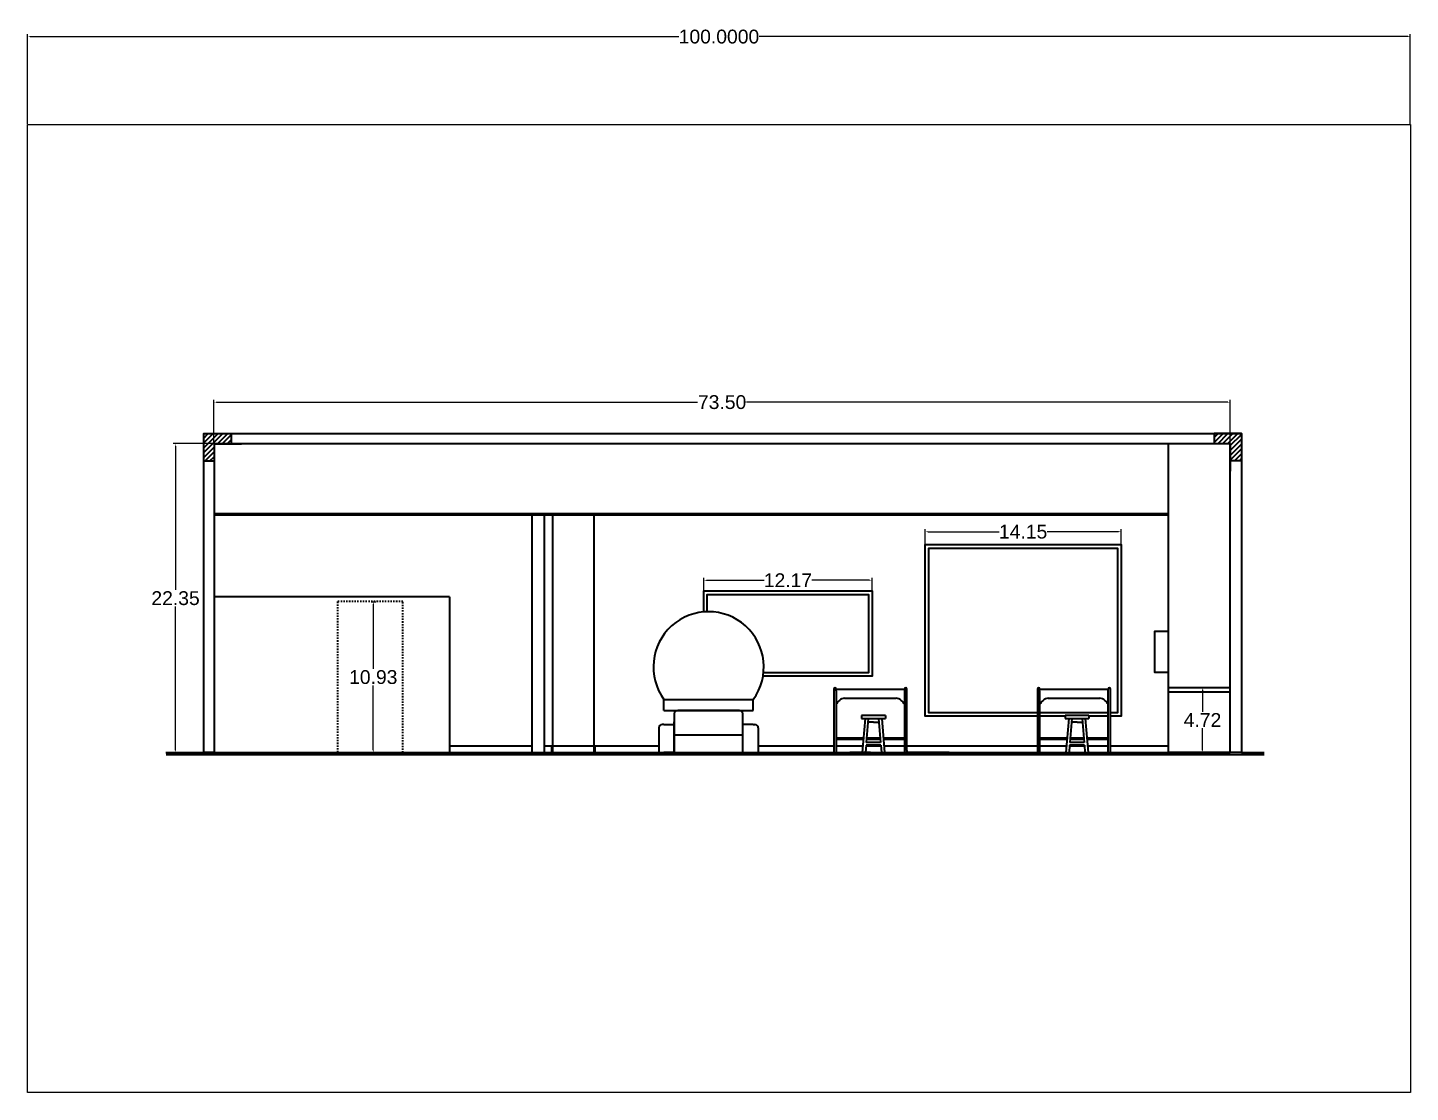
# Model space of a CAD drawing. Header units: inches. Extents: x -3799 to 177, y -208 to 0.
# Drawn here: x -3577.2 to -3477.2, y -208.3 to -131.3 of the extents above; entities that cross this region are included whole.
import ezdxf

# ---------------------------------------------------------------- set-up
doc = ezdxf.new("R2010")
doc.units = ezdxf.units.IN
doc.header["$MEASUREMENT"] = 0
doc.linetypes.add('ACAD_ISO03W100', pattern=[30, 12, -18])
doc.layers.add('4', color=4, linetype='Continuous')
doc.styles.get("Standard").update_dxf_attribs({"font": 'arial.ttf'})
doc.dimstyles.get("Standard").update_dxf_attribs({"dimtxt": 1, "dimasz": 0.18, "dimexe": 0.18, "dimexo": 0.0625, "dimgap": 0.09, "dimtad": 0, "dimtih": 1, "dimtoh": 1, "dimdec": 4, "dimzin": 0, "dimdsep": 46, "dimtxsty": 'Standard', "dimcen": 0.09, "dimadec": 0, "dimazin": 0, "dimtfac": 1, "dimtdec": 4, "dimtofl": 0, "dimtmove": 0, "dimatfit": 3, "dimfxl": 1, "dimtolj": 1, "dimtzin": 0, "dimarcsym": 0})

# ---------------------------------------------------------------- blocks, each defined once
blk = doc.blocks.new('*D7')
at = {"color": 0, "lineweight": -2, "transparency": 16777216}
for p, q in [((-3552.37, -172.79), (-3552.03, -172.79)), ((-3552.21, -172.97), (-3552.21, -177.65)), ((-3552.21, -183.53), (-3552.21, -178.85)), ((-3552.37, -183.71), (-3552.03, -183.71))]:
    blk.add_line(p, q, dxfattribs=at)
at = {"color": 0, "transparency": 16777216}
for points in [[(-3552.24, -172.97), (-3552.18, -172.97), (-3552.21, -172.79)], [(-3552.24, -183.53), (-3552.18, -183.53), (-3552.21, -183.71)]]:
    blk.add_solid(points, dxfattribs=at)
at = {"layer": 'Defpoints', "color": 0, "transparency": 16777216}
for p in [(-3552.43, -172.79), (-3552.43, -183.71), (-3552.21, -183.71)]:
    blk.add_point(p, dxfattribs=at)
at = {"color": 0, "lineweight": 35, "transparency": 16777216, "insert": (-3552.21, -178.25), "char_height": 1, "attachment_point": 5}
blk.add_mtext('\\A1;10.93', dxfattribs=at)
blk = doc.blocks.new('*D9')
at = {"color": 0, "lineweight": -2, "transparency": 16777216}
for p, q in [((-3528.3, -171.95), (-3528.3, -171.06)), ((-3528.12, -171.24), (-3523.95, -171.24)), ((-3516.32, -171.24), (-3520.49, -171.24)), ((-3516.14, -171.95), (-3516.14, -171.06))]:
    blk.add_line(p, q, dxfattribs=at)
at = {"color": 0, "transparency": 16777216}
for points in [[(-3528.12, -171.21), (-3528.12, -171.27), (-3528.3, -171.24)], [(-3516.32, -171.21), (-3516.32, -171.27), (-3516.14, -171.24)]]:
    blk.add_solid(points, dxfattribs=at)
at = {"layer": 'Defpoints', "color": 0, "transparency": 16777216}
for p in [(-3516.14, -171.24), (-3528.3, -172.02), (-3516.14, -172.02)]:
    blk.add_point(p, dxfattribs=at)
at = {"color": 0, "lineweight": 35, "transparency": 16777216, "insert": (-3522.22, -171.24), "char_height": 1, "attachment_point": 5}
blk.add_mtext('\\A1;12.17', dxfattribs=at)
blk = doc.blocks.new('*D10')
at = {"color": 0, "lineweight": -2, "transparency": 16777216}
for p, q in [((-3512.29, -168.6), (-3512.29, -167.55)), ((-3512.11, -167.73), (-3506.94, -167.73)), ((-3498.31, -167.73), (-3503.48, -167.73)), ((-3498.13, -168.6), (-3498.13, -167.55))]:
    blk.add_line(p, q, dxfattribs=at)
at = {"color": 0, "transparency": 16777216}
for points in [[(-3512.11, -167.7), (-3512.11, -167.76), (-3512.29, -167.73)], [(-3498.31, -167.7), (-3498.31, -167.76), (-3498.13, -167.73)]]:
    blk.add_solid(points, dxfattribs=at)
at = {"layer": 'Defpoints', "color": 0, "transparency": 16777216}
for p in [(-3498.13, -167.73), (-3512.29, -168.66), (-3498.13, -168.66)]:
    blk.add_point(p, dxfattribs=at)
at = {"color": 0, "lineweight": 35, "transparency": 16777216, "insert": (-3505.21, -167.73), "char_height": 1, "attachment_point": 5}
blk.add_mtext('\\A1;14.15', dxfattribs=at)
blk = doc.blocks.new('*D11')
at = {"color": 0, "lineweight": -2, "transparency": 16777216}
for p, q in [((-3492.4, -178.99), (-3492.06, -178.99)), ((-3492.24, -179.17), (-3492.24, -180.76)), ((-3492.24, -183.53), (-3492.24, -181.94)), ((-3492.4, -183.71), (-3492.06, -183.71))]:
    blk.add_line(p, q, dxfattribs=at)
at = {"color": 0, "transparency": 16777216}
for points in [[(-3492.27, -179.17), (-3492.21, -179.17), (-3492.24, -178.99)], [(-3492.27, -183.53), (-3492.21, -183.53), (-3492.24, -183.71)]]:
    blk.add_solid(points, dxfattribs=at)
at = {"layer": 'Defpoints', "color": 0, "transparency": 16777216}
for p in [(-3492.46, -178.99), (-3492.46, -183.71), (-3492.24, -183.71)]:
    blk.add_point(p, dxfattribs=at)
at = {"color": 0, "lineweight": 35, "transparency": 16777216, "insert": (-3492.24, -181.35), "char_height": 1, "attachment_point": 5}
blk.add_mtext('\\A1;4.72', dxfattribs=at)
blk = doc.blocks.new('*D12')
at = {"color": 0, "lineweight": -2, "transparency": 16777216}
for p, q in [((-3563.73, -161.3), (-3563.73, -158.18)), ((-3563.55, -158.36), (-3528.75, -158.36)), ((-3490.41, -158.36), (-3525.21, -158.36)), ((-3490.23, -161.3), (-3490.23, -158.18))]:
    blk.add_line(p, q, dxfattribs=at)
at = {"color": 0, "transparency": 16777216}
for points in [[(-3563.55, -158.33), (-3563.55, -158.39), (-3563.73, -158.36)], [(-3490.41, -158.33), (-3490.41, -158.39), (-3490.23, -158.36)]]:
    blk.add_solid(points, dxfattribs=at)
at = {"layer": 'Defpoints', "color": 0, "transparency": 16777216}
for p in [(-3490.23, -158.36), (-3563.73, -161.36), (-3490.23, -161.36)]:
    blk.add_point(p, dxfattribs=at)
at = {"color": 0, "lineweight": 35, "transparency": 16777216, "insert": (-3526.98, -158.36), "char_height": 1, "attachment_point": 5}
blk.add_mtext('\\A1;73.50', dxfattribs=at)
blk = doc.blocks.new('*D13')
at = {"color": 0, "lineweight": -2, "transparency": 16777216}
for p, q in [((-3563.79, -161.36), (-3566.69, -161.36)), ((-3566.51, -161.54), (-3566.51, -171.94)), ((-3566.51, -183.53), (-3566.51, -173.14)), ((-3563.79, -183.71), (-3566.69, -183.71))]:
    blk.add_line(p, q, dxfattribs=at)
at = {"color": 0, "transparency": 16777216}
for points in [[(-3566.54, -161.54), (-3566.48, -161.54), (-3566.51, -161.36)], [(-3566.54, -183.53), (-3566.48, -183.53), (-3566.51, -183.71)]]:
    blk.add_solid(points, dxfattribs=at)
at = {"layer": 'Defpoints', "color": 0, "transparency": 16777216}
for p in [(-3563.73, -161.36), (-3566.51, -183.71), (-3563.73, -183.71)]:
    blk.add_point(p, dxfattribs=at)
at = {"color": 0, "lineweight": 35, "transparency": 16777216, "insert": (-3566.51, -172.54), "char_height": 1, "attachment_point": 5}
blk.add_mtext('\\A1;22.35', dxfattribs=at)
blk = doc.blocks.new('*D29')
at = {"color": 0, "lineweight": -2, "transparency": 16777216}
for p, q in [((-3577.21, -138.22), (-3577.21, -131.74)), ((-3577.03, -131.92), (-3530.1, -131.92)), ((-3477.39, -131.92), (-3524.31, -131.92)), ((-3477.21, -138.22), (-3477.21, -131.74))]:
    blk.add_line(p, q, dxfattribs=at)
at = {"color": 0, "transparency": 16777216}
for points in [[(-3577.03, -131.89), (-3577.03, -131.95), (-3577.21, -131.92)], [(-3477.39, -131.89), (-3477.39, -131.95), (-3477.21, -131.92)]]:
    blk.add_solid(points, dxfattribs=at)
at = {"layer": 'Defpoints', "color": 0, "transparency": 16777216}
for p in [(-3577.21, -131.92), (-3577.21, -138.28), (-3477.21, -138.28)]:
    blk.add_point(p, dxfattribs=at)
at = {"color": 0, "transparency": 16777216, "insert": (-3527.21, -131.92), "char_height": 1, "attachment_point": 5}
blk.add_mtext('\\A1;100.0000', dxfattribs=at)

msp = doc.modelspace()

# ---------------------------------------------------------------- linework, layer by layer
for p, q in [((-3577.20636, -138.28279), (-3477.20636, -138.28279)), ((-3577.20636, -208.28279), (-3577.20636, -138.28279)), ((-3477.20636, -138.28279), (-3477.20636, -208.28279)), ((-3477.20636, -208.28279), (-3577.20636, -208.28279))]:
    msp.add_line(p, q)
at = {"linetype": 'Continuous', "lineweight": 35}
for p, q in [((-3564.47256, -160.95188), (-3564.13953, -160.61885)), ((-3564.47256, -161.30304), (-3563.78837, -160.61885)), ((-3564.47256, -161.65421), (-3563.4372, -160.61885)), ((-3564.47256, -162.00537), (-3563.08604, -160.61885)), ((-3563.47981, -161.36378), (-3562.73487, -160.61885)), ((-3563.12864, -161.36378), (-3562.48608, -160.72121)), ((-3491.39469, -160.91623), (-3491.09731, -160.61885)), ((-3491.39469, -161.26739), (-3490.74615, -160.61885)), ((-3491.13992, -161.36378), (-3490.39498, -160.61885)), ((-3490.78875, -161.36378), (-3490.04382, -160.61885)), ((-3490.43759, -161.36378), (-3489.69265, -160.61885)), ((-3490.22763, -161.50499), (-3489.40821, -160.68556)), ((-3564.47256, -162.35654), (-3563.72763, -161.6116)), ((-3564.37001, -162.60514), (-3563.72763, -161.96277)), ((-3562.77748, -161.36378), (-3562.48608, -161.07238)), ((-3490.22763, -161.85615), (-3489.40821, -161.03673)), ((-3490.22763, -162.20732), (-3489.40821, -161.38789)), ((-3490.22763, -162.55848), (-3489.40821, -161.73906)), ((-3564.01884, -162.60514), (-3563.72763, -162.31393)), ((-3489.92332, -162.60533), (-3489.40821, -162.09022)), ((-3489.57215, -162.60533), (-3489.40821, -162.44138)), ((-3554.78844, -183.71175), (-3550.06738, -183.71175))]:
    msp.add_line(p, q, dxfattribs=at)
at = {"lineweight": 35}
for p, q in [((-3564.47256, -160.61885), (-3562.48608, -160.61885)), ((-3562.48608, -160.61885), (-3562.48608, -161.36378)), ((-3564.47256, -162.60514), (-3563.72763, -162.60514)), ((-3540.74241, -166.511), (-3540.74241, -183.71175)), ((-3539.84849, -166.511), (-3539.84849, -183.71175)), ((-3539.24419, -166.511), (-3539.24419, -183.71175)), ((-3536.26446, -166.511), (-3536.26446, -183.71175)), ((-3546.69351, -172.44993), (-3563.72763, -172.44993)), ((-3546.69351, -172.44993), (-3546.69351, -183.71175)), ((-3492.46243, -178.99385), (-3490.22763, -178.99385)), ((-3531.1873, -179.85898), (-3524.73122, -179.85898)), ((-3518.13024, -179.76182), (-3514.3884, -179.76182)), ((-3503.40299, -179.76182), (-3499.66115, -179.76182)), ((-3499.04896, -183.71175), (-3499.04896, -179.24216)), ((-3531.1873, -180.66321), (-3524.73122, -180.66321)), ((-3531.55451, -181.91875), (-3531.55451, -183.71175)), ((-3531.1873, -181.67044), (-3531.3062, -181.67044)), ((-3531.1873, -181.67044), (-3530.44237, -181.67044)), ((-3524.73122, -181.67044), (-3525.47615, -181.67044)), ((-3524.73122, -181.67044), (-3524.61232, -181.67044)), ((-3524.36401, -181.91828), (-3524.36401, -183.71176)), ((-3515.1754, -181.03231), (-3516.90556, -181.03231)), ((-3516.90556, -181.03231), (-3516.90556, -181.24652)), ((-3516.90556, -181.24652), (-3515.1754, -181.24652)), ((-3516.63934, -181.24652), (-3516.84793, -183.71175)), ((-3516.41784, -181.24652), (-3516.5568, -182.97262)), ((-3516.04048, -181.49483), (-3516.43783, -181.49483)), ((-3516.04048, -181.49483), (-3515.64313, -181.49483)), ((-3515.66312, -181.24652), (-3515.52416, -182.97262)), ((-3515.44162, -181.24652), (-3515.23302, -183.71175)), ((-3515.1754, -181.03231), (-3515.1754, -181.24652)), ((-3500.44814, -181.03231), (-3502.17831, -181.03231)), ((-3502.17831, -181.03231), (-3502.17831, -181.24652)), ((-3502.17831, -181.24652), (-3500.44814, -181.24652)), ((-3501.91208, -181.24652), (-3502.12068, -183.71175)), ((-3501.69058, -181.24652), (-3501.82955, -182.97262)), ((-3501.31323, -181.49483), (-3501.71057, -181.49483)), ((-3501.31323, -181.49483), (-3500.91588, -181.49483)), ((-3500.93587, -181.24652), (-3500.7969, -182.97262)), ((-3500.71437, -181.24652), (-3500.50577, -183.71175)), ((-3500.44814, -181.03231), (-3500.44814, -181.24652)), ((-3530.44237, -182.4322), (-3525.47615, -182.4322)), ((-3518.74243, -182.6301), (-3516.75641, -182.6301)), ((-3518.74243, -182.73625), (-3516.76539, -182.73625)), ((-3515.52416, -182.97262), (-3516.5568, -182.97262)), ((-3516.53777, -182.73625), (-3515.54319, -182.73625)), ((-3516.52923, -182.6301), (-3515.55173, -182.6301)), ((-3515.32455, -182.6301), (-3513.77621, -182.6301)), ((-3515.31557, -182.73625), (-3513.77621, -182.73625)), ((-3504.01518, -182.6301), (-3502.02916, -182.6301)), ((-3504.01518, -182.73625), (-3502.03814, -182.73625)), ((-3500.7969, -182.97262), (-3501.82955, -182.97262)), ((-3501.81052, -182.73625), (-3500.81593, -182.73625)), ((-3501.80197, -182.6301), (-3500.82448, -182.6301)), ((-3500.59729, -182.6301), (-3499.04896, -182.6301)), ((-3500.58831, -182.73625), (-3499.04896, -182.73625)), ((-3487.78298, -183.86515), (-3567.20041, -183.86515)), ((-3546.69351, -183.21513), (-3540.74241, -183.21513)), ((-3539.84849, -183.21513), (-3536.26446, -183.21513)), ((-3539.31732, -183.21513), (-3539.31732, -183.71175)), ((-3536.26446, -183.21513), (-3531.55451, -183.21513)), ((-3536.19493, -183.21513), (-3536.19493, -183.71175)), ((-3524.36401, -183.21513), (-3518.89142, -183.21513)), ((-3518.74243, -183.21513), (-3517.32139, -183.21513)), ((-3517.32139, -183.21513), (-3516.80591, -183.21513)), ((-3516.57266, -183.16967), (-3516.61631, -183.71175)), ((-3516.57632, -183.21513), (-3515.50463, -183.21513)), ((-3515.50829, -183.16967), (-3516.57266, -183.16967)), ((-3515.50829, -183.16967), (-3515.46465, -183.71175)), ((-3515.27505, -183.21513), (-3513.77621, -183.21513)), ((-3513.62723, -183.21513), (-3502.07866, -183.21513)), ((-3501.84541, -183.16967), (-3501.88905, -183.71175)), ((-3501.84907, -183.21513), (-3500.77738, -183.21513)), ((-3500.78104, -183.16967), (-3501.84541, -183.16967)), ((-3500.78104, -183.16967), (-3500.7374, -183.71175)), ((-3500.54779, -183.21513), (-3499.04896, -183.21513)), ((-3498.89997, -183.21513), (-3494.69723, -183.21513)), ((-3489.40821, -183.71175), (-3487.78298, -183.71175))]:
    msp.add_line(p, q, dxfattribs=at)
at = {"linetype": 'ACAD_ISO03W100', "lineweight": 35, "ltscale": 0.004}
for p, q in [((-3554.78844, -172.78608), (-3554.78844, -183.71175)), ((-3550.06738, -172.78608), (-3554.78844, -172.78608)), ((-3550.06738, -183.71175), (-3550.06738, -172.78608))]:
    msp.add_line(p, q, dxfattribs=at)
at = {"lineweight": 35}
for points in [[(-3563.72763, -183.71175), (-3564.47256, -183.71175), (-3564.47256, -160.61885), (-3490.22763, -160.61885), (-3490.15314, -160.61885), (-3489.40821, -160.61885), (-3489.40821, -183.71175), (-3490.22763, -183.71175)], [(-3489.40821, -160.61885), (-3491.39469, -160.61885), (-3491.39469, -161.36378)], [(-3489.40821, -160.61885), (-3489.40821, -162.60533), (-3490.22763, -162.60533)], [(-3563.72763, -183.71175), (-3490.22763, -183.71175), (-3490.22763, -161.36378), (-3563.72763, -161.36378), (-3563.72763, -183.71175)], [(-3563.72763, -161.36378), (-3563.72763, -163.35026)], [(-3563.72763, -161.36378), (-3561.74114, -161.36378)], [(-3494.69723, -162.60532), (-3494.69723, -161.36378)], [(-3490.22763, -161.36378), (-3492.21412, -161.36378)], [(-3490.22763, -161.36378), (-3490.22763, -163.35026)], [(-3563.72763, -162.60514), (-3563.72763, -166.511), (-3494.69723, -166.511)], [(-3490.22763, -183.71175), (-3494.69723, -183.71175), (-3494.69723, -162.60532)], [(-3563.72763, -166.41168), (-3494.69723, -166.41168)], [(-3504.16416, -181.07615), (-3510.54817, -181.07615), (-3512.28635, -181.07615), (-3512.28635, -168.66061), (-3510.54817, -168.66061), (-3498.13263, -168.66061), (-3498.13263, -181.07615), (-3498.89997, -181.07615)], [(-3504.16416, -180.82784), (-3510.54817, -180.82784), (-3512.03804, -180.82784), (-3512.03804, -168.90892), (-3510.54817, -168.90892), (-3498.38094, -168.90892), (-3498.38094, -180.82784), (-3498.89997, -180.82784)], [(-3528.30253, -173.52203), (-3528.30253, -172.01595), (-3516.1353, -172.01595), (-3516.1353, -178.17406), (-3524.00626, -178.17406)], [(-3528.05422, -173.5157), (-3528.05422, -172.26426), (-3516.38361, -172.26426), (-3516.38361, -177.92575), (-3523.98775, -177.92575)], [(-3494.69723, -179.14283), (-3494.69723, -177.90128), (-3495.69047, -177.90128), (-3495.69047, -174.92155), (-3494.69723, -174.92155)], [(-3494.69723, -179.34148), (-3494.69723, -178.99385), (-3490.22763, -178.99385)], [(-3531.1873, -180.66321), (-3531.1873, -179.85898)], [(-3524.73122, -180.66321), (-3524.73122, -179.85898)], [(-3518.89142, -179.09317), (-3518.89142, -183.71175)], [(-3518.74243, -179.24216), (-3518.74243, -179.09317)], [(-3513.77621, -179.14428), (-3518.74243, -179.14428)], [(-3518.74243, -179.24216), (-3518.74243, -183.71175)], [(-3518.74243, -179.24216), (-3518.74243, -180.2354)], [(-3513.77621, -179.24216), (-3513.77621, -179.09317)], [(-3510.54817, -183.71175), (-3513.77621, -183.71175), (-3513.77621, -179.24216)], [(-3513.62723, -179.24216), (-3513.62723, -179.09317)], [(-3513.62723, -183.56276), (-3513.62723, -179.24216)], [(-3504.16416, -179.09317), (-3504.16416, -183.71175)], [(-3504.01518, -179.24216), (-3504.01518, -179.09317)], [(-3499.04896, -179.14428), (-3504.01518, -179.14428)], [(-3504.01518, -179.24216), (-3504.01518, -183.71175)], [(-3504.01518, -179.24216), (-3504.01518, -180.2354)], [(-3499.04896, -179.24216), (-3499.04896, -179.09317)], [(-3498.89997, -179.24216), (-3498.89997, -179.09317)], [(-3498.89997, -183.71175), (-3498.89997, -179.24216)], [(-3490.22763, -183.56276), (-3490.22763, -179.34148), (-3494.69723, -179.34148)], [(-3499.04896, -180.82784), (-3504.01518, -180.82784)], [(-3530.44237, -183.71175), (-3530.44237, -181.47695)], [(-3502.17831, -181.07615), (-3504.01518, -181.07615)], [(-3499.04896, -181.07615), (-3500.44814, -181.07615)], [(-3567.2097, -183.71175), (-3554.54013, -183.71175)], [(-3530.44237, -183.71175), (-3531.1873, -183.71175)], [(-3525.47615, -183.71175), (-3524.73122, -183.71175)], [(-3518.74243, -183.71175), (-3516.25932, -183.71175), (-3517.74919, -183.71175)], [(-3513.62723, -183.56276), (-3513.62723, -183.71175)]]:
    msp.add_lwpolyline(points, dxfattribs=at)
msp.add_lwpolyline([(-3527.95926, -183.71175), (-3525.47615, -183.71175), (-3525.47615, -180.91152, 0.41421356), (-3525.72446, -180.66321), (-3530.19406, -180.66321, 0.41421356), (-3530.44237, -180.91152), (-3530.44237, -183.71175), (-3527.95926, -183.71175)], format="xyb", dxfattribs=at)
for centre, radius, start, end in [((-3527.95926, -177.50799), 3.99342, 323.9340331, 216.0659669), ((-3518.81692, -179.09317), 0.07449, 0, 180), ((-3517.92674, -180.65735), 0.91836, 102.8025462, 152.6478566), ((-3514.5919, -180.65735), 0.91836, 27.3521434, 77.1974538), ((-3513.70172, -179.09317), 0.07449, 0, 180), ((-3504.08967, -179.09317), 0.07449, 0, 180), ((-3503.19949, -180.65735), 0.91836, 102.8025462, 152.6478566), ((-3499.86465, -180.65735), 0.91836, 27.3521434, 77.1974538), ((-3498.97447, -179.09317), 0.07449, 0, 180), ((-3531.3062, -181.91875), 0.24831, 90, 180), ((-3524.61232, -181.91875), 0.24831, 0, 90)]:
    msp.add_arc(centre, radius, start, end, dxfattribs=at)
at = {"layer": '4', "color": 18, "lineweight": 35, "true_color": 0x000000}
for p, q in [((-3517.32139, -183.71175), (-3517.15766, -183.71175)), ((-3517.09195, -183.71175), (-3516.91656, -183.71175)), ((-3515.63785, -183.71175), (-3515.46247, -183.71175)), ((-3515.39675, -183.71175), (-3515.23302, -183.71175))]:
    msp.add_line(p, q, dxfattribs=at)

# ---------------------------------------------------------------- dimensions: what is measured, and where the dimension line sits
dim = msp.add_linear_dim(base=(-3577.20636, -131.92425), p1=(-3477.20636, -138.28279), p2=(-3577.20636, -138.28279), dimstyle='Standard')
dim.commit()
dim.dimension.update_dxf_attribs({"geometry": '*D29', "text_midpoint": (-3527.20636, -131.92425)})
at = {"lineweight": 35}
for base, p1, p2, picture, middle in [((-3490.22763, -158.35891), (-3563.72763, -161.36378), (-3490.22763, -161.36378), '*D12', (-3526.97763, -158.35891)), ((-3498.13263, -167.72554), (-3512.28635, -168.66061), (-3498.13263, -168.66061), '*D10', (-3505.20949, -167.72554)), ((-3516.1353, -171.24223), (-3528.30253, -172.01595), (-3516.1353, -172.01595), '*D9', (-3522.21892, -171.24223))]:
    dim = msp.add_linear_dim(base=base, p1=p1, p2=p2, dimstyle='Standard', override={"dimdec": 2}, dxfattribs=at)
    dim.commit()
    dim.dimension.update_dxf_attribs({"geometry": picture, "text_midpoint": middle})
for base, p1, p2, picture, middle in [((-3566.50631, -183.71175), (-3563.72763, -161.36378), (-3563.72763, -183.71175), '*D13', (-3566.50631, -172.53776)), ((-3552.2087, -183.71175), (-3552.42791, -172.78608), (-3552.42791, -183.71175), '*D7', (-3552.2087, -178.24891)), ((-3492.24204, -183.71175), (-3492.46243, -178.99385), (-3492.46243, -183.71175), '*D11', (-3492.24204, -181.3528))]:
    dim = msp.add_linear_dim(base=base, p1=p1, p2=p2, angle=90, dimstyle='Standard', override={"dimdec": 2}, dxfattribs=at)
    dim.commit()
    dim.dimension.update_dxf_attribs({"geometry": picture, "text_midpoint": middle})

doc.saveas('drawing.dxf')
